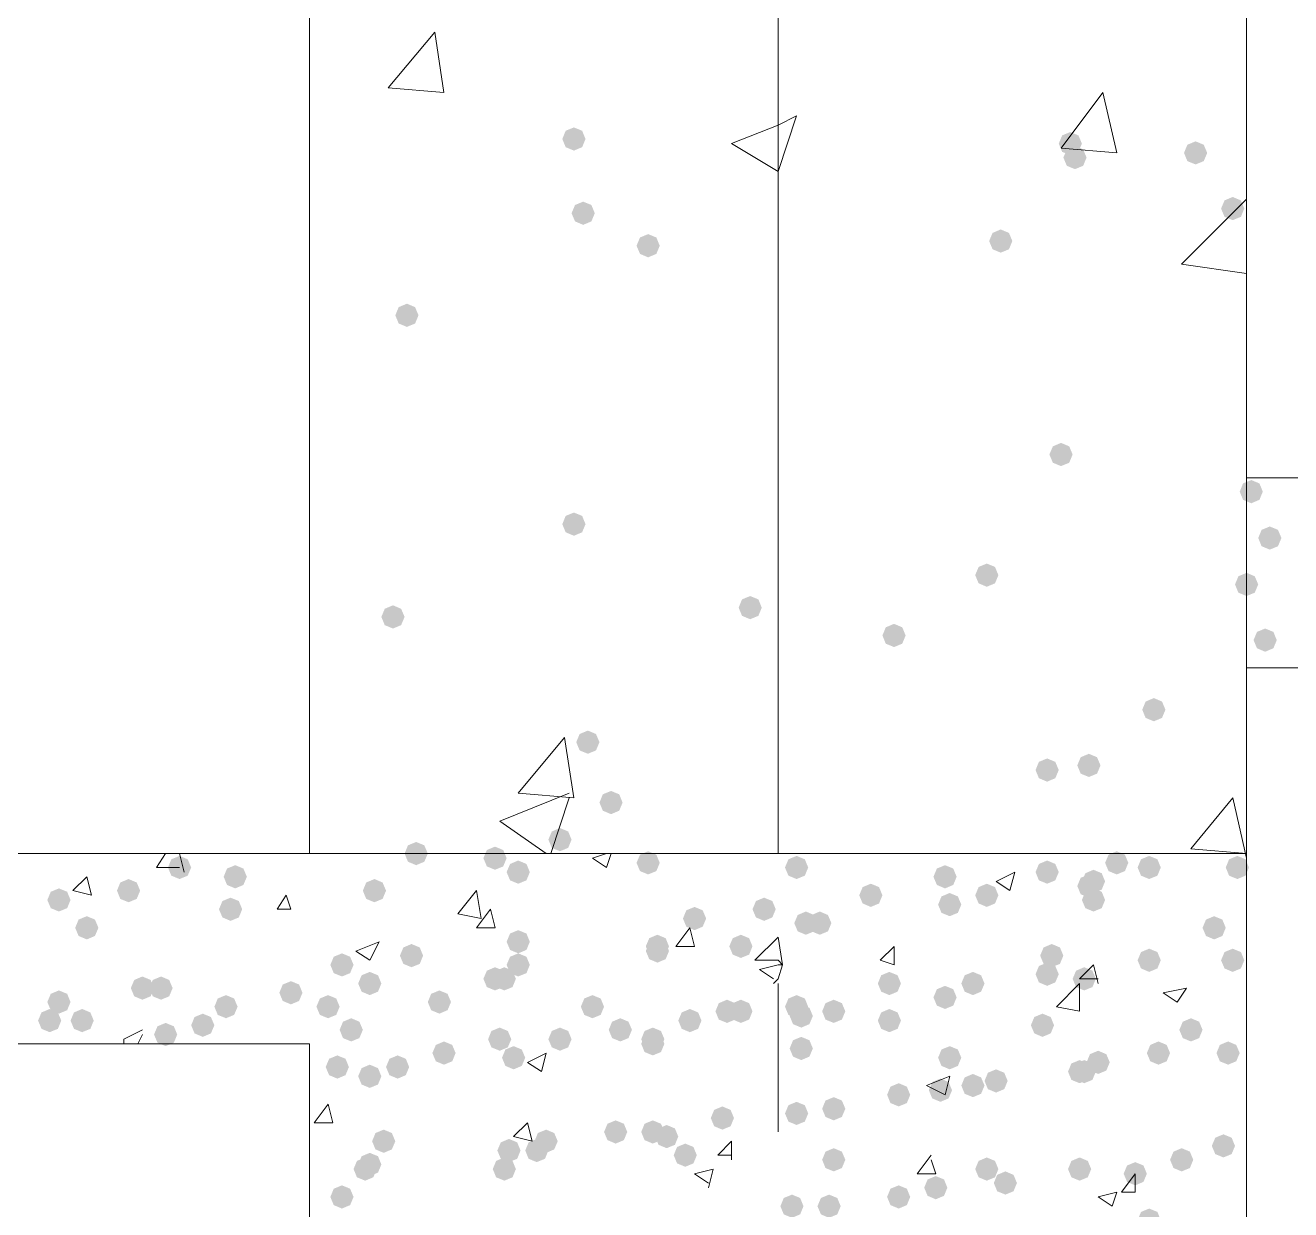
# Model space of a CAD drawing. Header units: millimetres. Extents: x 29 to 95071, y 20 to 67221.
# Drawn here: x 21604 to 22956, y 46726 to 47992 of the extents above; entities that cross this region are included whole.
import ezdxf

# ---------------------------------------------------------------- set-up
doc = ezdxf.new("R2010")
doc.units = ezdxf.units.MM

msp = doc.modelspace()

# ---------------------------------------------------------------- hatches: boundary and pattern name
h = msp.add_hatch(color=7)
h.dxf.hatch_style = 2
h.paths.add_polyline_path([(22189.8, 47857.8), (22181, 47861.5), (22177.4, 47870.2), (22181, 47879), (22189.8, 47882.6), (22198.6, 47879), (22202.2, 47870.2), (22198.6, 47861.5)])
h = msp.add_hatch(color=7)
h.dxf.hatch_style = 2
h.paths.add_polyline_path([(22720.1, 47852.9), (22711.4, 47856.5), (22707.8, 47865.3), (22711.4, 47874), (22720.1, 47877.7), (22728.9, 47874), (22732.5, 47865.3), (22728.9, 47856.5)])
h = msp.add_hatch(color=7)
h.dxf.hatch_style = 2
h.paths.add_polyline_path([(22725.1, 47838), (22716.4, 47841.6), (22712.7, 47850.4), (22716.4, 47859.1), (22725.1, 47862.8), (22733.9, 47859.1), (22737.5, 47850.4), (22733.9, 47841.6)])
h = msp.add_hatch(color=7)
h.dxf.hatch_style = 2
h.paths.add_polyline_path([(22854, 47843), (22845.2, 47846.6), (22841.6, 47855.3), (22845.2, 47864.1), (22854, 47867.7), (22862.7, 47864.1), (22866.4, 47855.3), (22862.7, 47846.6)])
h = msp.add_hatch(color=7)
h.dxf.hatch_style = 2
h.paths.add_polyline_path([(22199.7, 47778.5), (22191, 47782.2), (22187.3, 47790.9), (22191, 47799.7), (22199.7, 47803.3), (22208.5, 47799.7), (22212.1, 47790.9), (22208.5, 47782.2)])
h = msp.add_hatch(color=7)
h.dxf.hatch_style = 2
h.paths.add_polyline_path([(22893.6, 47783.5), (22884.9, 47787.1), (22881.2, 47795.9), (22884.9, 47804.6), (22893.6, 47808.3), (22902.4, 47804.6), (22906, 47795.9), (22902.4, 47787.1)])
h = msp.add_hatch(color=7)
h.dxf.hatch_style = 2
h.paths.add_polyline_path([(22269.1, 47743.8), (22260.4, 47747.5), (22256.7, 47756.2), (22260.4, 47765), (22269.1, 47768.6), (22277.9, 47765), (22281.5, 47756.2), (22277.9, 47747.5)])
h = msp.add_hatch(color=7)
h.dxf.hatch_style = 2
h.paths.add_polyline_path([(22645.8, 47748.8), (22637.1, 47752.4), (22633.4, 47761.2), (22637.1, 47769.9), (22645.8, 47773.6), (22654.6, 47769.9), (22658.2, 47761.2), (22654.6, 47752.4)])
h = msp.add_hatch(color=7)
h.dxf.hatch_style = 2
h.paths.add_polyline_path([(22011.4, 47669.5), (22002.6, 47673.1), (21999, 47681.9), (22002.6, 47690.6), (22011.4, 47694.3), (22020.1, 47690.6), (22023.8, 47681.9), (22020.1, 47673.1)])
h = msp.add_hatch(color=7)
h.dxf.hatch_style = 2
h.paths.add_polyline_path([(22710.2, 47520.8), (22701.5, 47524.4), (22697.8, 47533.2), (22701.5, 47541.9), (22710.2, 47545.6), (22719, 47541.9), (22722.6, 47533.2), (22719, 47524.4)])
h = msp.add_hatch(color=7)
h.dxf.hatch_style = 2
h.paths.add_polyline_path([(22913.5, 47481.1), (22904.7, 47484.8), (22901.1, 47493.5), (22904.7, 47502.3), (22913.5, 47505.9), (22922.2, 47502.3), (22925.8, 47493.5), (22922.2, 47484.8)])
h = msp.add_hatch(color=7)
h.dxf.hatch_style = 2
h.paths.add_polyline_path([(22189.8, 47446.4), (22181, 47450.1), (22177.4, 47458.8), (22181, 47467.6), (22189.8, 47471.2), (22198.6, 47467.6), (22202.2, 47458.8), (22198.6, 47450.1)])
h = msp.add_hatch(color=7)
h.dxf.hatch_style = 2
h.paths.add_polyline_path([(22933.3, 47431.6), (22924.5, 47435.2), (22920.9, 47444), (22924.5, 47452.7), (22933.3, 47456.3), (22942, 47452.7), (22945.7, 47444), (22942, 47435.2)])
h = msp.add_hatch(color=7)
h.dxf.hatch_style = 2
h.paths.add_polyline_path([(22630.9, 47391.9), (22622.2, 47395.6), (22618.5, 47404.3), (22622.2, 47413.1), (22630.9, 47416.7), (22639.7, 47413.1), (22643.3, 47404.3), (22639.7, 47395.6)])
h = msp.add_hatch(color=7)
h.dxf.hatch_style = 2
h.paths.add_polyline_path([(22908.5, 47382), (22899.7, 47385.6), (22896.1, 47394.4), (22899.7, 47403.1), (22908.5, 47406.8), (22917.2, 47403.1), (22920.9, 47394.4), (22917.2, 47385.6)])
h = msp.add_hatch(color=7)
h.dxf.hatch_style = 2
h.paths.add_polyline_path([(21996.5, 47347.3), (21987.7, 47350.9), (21984.1, 47359.7), (21987.7, 47368.4), (21996.5, 47372.1), (22005.2, 47368.4), (22008.9, 47359.7), (22005.2, 47350.9)])
h = msp.add_hatch(color=7)
h.dxf.hatch_style = 2
h.paths.add_polyline_path([(22378.1, 47357.2), (22369.4, 47360.9), (22365.8, 47369.6), (22369.4, 47378.4), (22378.1, 47382), (22386.9, 47378.4), (22390.5, 47369.6), (22386.9, 47360.9)])
h = msp.add_hatch(color=7)
h.dxf.hatch_style = 2
h.paths.add_polyline_path([(22531.8, 47327.5), (22523, 47331.1), (22519.4, 47339.9), (22523, 47348.6), (22531.8, 47352.3), (22540.6, 47348.6), (22544.2, 47339.9), (22540.6, 47331.1)])
h = msp.add_hatch(color=7)
h.dxf.hatch_style = 2
h.paths.add_polyline_path([(22928.3, 47322.5), (22919.6, 47326.2), (22915.9, 47334.9), (22919.6, 47343.7), (22928.3, 47347.3), (22937.1, 47343.7), (22940.7, 47334.9), (22937.1, 47326.2)])
h = msp.add_hatch(color=7)
h.dxf.hatch_style = 2
h.paths.add_polyline_path([(22809.4, 47248.2), (22800.6, 47251.8), (22797, 47260.6), (22800.6, 47269.3), (22809.4, 47273), (22818.1, 47269.3), (22821.8, 47260.6), (22818.1, 47251.8)])
h = msp.add_hatch(color=7)
h.dxf.hatch_style = 2
h.paths.add_polyline_path([(22204.7, 47213.5), (22195.9, 47217.1), (22192.3, 47225.9), (22195.9, 47234.6), (22204.7, 47238.3), (22213.4, 47234.6), (22217.1, 47225.9), (22213.4, 47217.1)])
h = msp.add_hatch(color=7)
h.dxf.hatch_style = 2
h.paths.add_polyline_path([(22695.4, 47183.7), (22686.6, 47187.4), (22683, 47196.1), (22686.6, 47204.9), (22695.4, 47208.5), (22704.1, 47204.9), (22707.8, 47196.1), (22704.1, 47187.4)])
h = msp.add_hatch(color=7)
h.dxf.hatch_style = 2
h.paths.add_polyline_path([(22740, 47188.7), (22731.2, 47192.3), (22727.6, 47201.1), (22731.2, 47209.8), (22740, 47213.5), (22748.7, 47209.8), (22752.4, 47201.1), (22748.7, 47192.3)])
h = msp.add_hatch(color=7)
h.dxf.hatch_style = 2
h.paths.add_polyline_path([(22229.5, 47149), (22220.7, 47152.7), (22217.1, 47161.4), (22220.7, 47170.2), (22229.5, 47173.8), (22238.2, 47170.2), (22241.8, 47161.4), (22238.2, 47152.7)])
h = msp.add_hatch(color=7)
h.dxf.hatch_style = 2
h.paths.add_polyline_path([(22174.9, 47109.4), (22166.2, 47113), (22162.5, 47121.8), (22166.2, 47130.5), (22174.9, 47134.2), (22183.7, 47130.5), (22187.3, 47121.8), (22183.7, 47113)])
h = msp.add_hatch(color=7)
h.dxf.hatch_style = 2
h.paths.add_polyline_path([(22021.3, 47094.5), (22012.5, 47098.2), (22008.9, 47106.9), (22012.5, 47115.7), (22021.3, 47119.3), (22030, 47115.7), (22033.7, 47106.9), (22030, 47098.2)])
h = msp.add_hatch(color=7)
h.dxf.hatch_style = 2
h.paths.add_polyline_path([(22105.5, 47089.6), (22096.8, 47093.2), (22093.1, 47102), (22096.8, 47110.7), (22105.5, 47114.3), (22114.3, 47110.7), (22117.9, 47102), (22114.3, 47093.2)])
h = msp.add_hatch(color=7)
h.dxf.hatch_style = 2
h.paths.add_polyline_path([(21768.5, 47079.7), (21759.7, 47083.3), (21756.1, 47092), (21759.7, 47100.8), (21768.5, 47104.4), (21777.2, 47100.8), (21780.9, 47092), (21777.2, 47083.3)])
h = msp.add_hatch(color=7)
h.dxf.hatch_style = 2
h.paths.add_polyline_path([(22269.1, 47084.6), (22260.4, 47088.2), (22256.7, 47097), (22260.4, 47105.7), (22269.1, 47109.4), (22277.9, 47105.7), (22281.5, 47097), (22277.9, 47088.2)])
h = msp.add_hatch(color=7)
h.dxf.hatch_style = 2
h.paths.add_polyline_path([(22427.7, 47079.7), (22419, 47083.3), (22415.3, 47092), (22419, 47100.8), (22427.7, 47104.4), (22436.5, 47100.8), (22440.1, 47092), (22436.5, 47083.3)])
h = msp.add_hatch(color=7)
h.dxf.hatch_style = 2
h.paths.add_polyline_path([(22769.7, 47084.6), (22761, 47088.2), (22757.3, 47097), (22761, 47105.7), (22769.7, 47109.4), (22778.5, 47105.7), (22782.1, 47097), (22778.5, 47088.2)])
h = msp.add_hatch(color=7)
h.dxf.hatch_style = 2
h.paths.add_polyline_path([(22804.4, 47079.7), (22795.7, 47083.3), (22792, 47092), (22795.7, 47100.8), (22804.4, 47104.4), (22813.2, 47100.8), (22816.8, 47092), (22813.2, 47083.3)])
h = msp.add_hatch(color=7)
h.dxf.hatch_style = 2
h.paths.add_polyline_path([(22898.6, 47079.7), (22889.8, 47083.3), (22886.2, 47092), (22889.8, 47100.8), (22898.6, 47104.4), (22907.3, 47100.8), (22911, 47092), (22907.3, 47083.3)])
h = msp.add_hatch(color=7)
h.dxf.hatch_style = 2
h.paths.add_polyline_path([(21828, 47069.7), (21819.2, 47073.4), (21815.6, 47082.1), (21819.2, 47090.9), (21828, 47094.5), (21836.7, 47090.9), (21840.4, 47082.1), (21836.7, 47073.4)])
h = msp.add_hatch(color=7)
h.dxf.hatch_style = 2
h.paths.add_polyline_path([(22130.3, 47074.7), (22121.6, 47078.3), (22117.9, 47087.1), (22121.6, 47095.8), (22130.3, 47099.5), (22139.1, 47095.8), (22142.7, 47087.1), (22139.1, 47078.3)])
h = msp.add_hatch(color=7)
h.dxf.hatch_style = 2
h.paths.add_polyline_path([(22586.3, 47069.7), (22577.6, 47073.4), (22573.9, 47082.1), (22577.6, 47090.9), (22586.3, 47094.5), (22595.1, 47090.9), (22598.7, 47082.1), (22595.1, 47073.4)])
h = msp.add_hatch(color=7)
h.dxf.hatch_style = 2
h.paths.add_polyline_path([(22695.4, 47074.7), (22686.6, 47078.3), (22683, 47087.1), (22686.6, 47095.8), (22695.4, 47099.5), (22704.1, 47095.8), (22707.8, 47087.1), (22704.1, 47078.3)])
h = msp.add_hatch(color=7)
h.dxf.hatch_style = 2
h.paths.add_polyline_path([(22744.9, 47064.8), (22736.2, 47068.4), (22732.5, 47077.2), (22736.2, 47085.9), (22744.9, 47089.6), (22753.7, 47085.9), (22757.3, 47077.2), (22753.7, 47068.4)])
h = msp.add_hatch(color=7)
h.dxf.hatch_style = 2
h.paths.add_polyline_path([(21714, 47054.9), (21705.2, 47058.5), (21701.6, 47067.3), (21705.2, 47076), (21714, 47079.7), (21722.7, 47076), (21726.4, 47067.3), (21722.7, 47058.5)])
h = msp.add_hatch(color=7)
h.dxf.hatch_style = 2
h.paths.add_polyline_path([(21976.7, 47054.9), (21967.9, 47058.5), (21964.3, 47067.3), (21967.9, 47076), (21976.7, 47079.7), (21985.4, 47076), (21989.1, 47067.3), (21985.4, 47058.5)])
h = msp.add_hatch(color=7)
h.dxf.hatch_style = 2
h.paths.add_polyline_path([(22507, 47049.9), (22498.3, 47053.6), (22494.6, 47062.3), (22498.3, 47071.1), (22507, 47074.7), (22515.8, 47071.1), (22519.4, 47062.3), (22515.8, 47053.6)])
h = msp.add_hatch(color=7)
h.dxf.hatch_style = 2
h.paths.add_polyline_path([(22630.9, 47049.9), (22622.2, 47053.6), (22618.5, 47062.3), (22622.2, 47071.1), (22630.9, 47074.7), (22639.7, 47071.1), (22643.3, 47062.3), (22639.7, 47053.6)])
h = msp.add_hatch(color=7)
h.dxf.hatch_style = 2
h.paths.add_polyline_path([(22740, 47059.8), (22731.2, 47063.5), (22727.6, 47072.2), (22731.2, 47081), (22740, 47084.6), (22748.7, 47081), (22752.4, 47072.2), (22748.7, 47063.5)])
h = msp.add_hatch(color=7)
h.dxf.hatch_style = 2
h.paths.add_polyline_path([(21639.6, 47045), (21630.9, 47048.6), (21627.2, 47057.3), (21630.9, 47066.1), (21639.6, 47069.7), (21648.4, 47066.1), (21652, 47057.3), (21648.4, 47048.6)])
h = msp.add_hatch(color=7)
h.dxf.hatch_style = 2
h.paths.add_polyline_path([(21823, 47035), (21814.3, 47038.7), (21810.6, 47047.4), (21814.3, 47056.2), (21823, 47059.8), (21831.8, 47056.2), (21835.4, 47047.4), (21831.8, 47038.7)])
h = msp.add_hatch(color=7)
h.dxf.hatch_style = 2
h.paths.add_polyline_path([(22393, 47035), (22384.3, 47038.7), (22380.6, 47047.4), (22384.3, 47056.2), (22393, 47059.8), (22401.8, 47056.2), (22405.4, 47047.4), (22401.8, 47038.7)])
h = msp.add_hatch(color=7)
h.dxf.hatch_style = 2
h.paths.add_polyline_path([(22591.3, 47040), (22582.5, 47043.6), (22578.9, 47052.4), (22582.5, 47061.1), (22591.3, 47064.8), (22600, 47061.1), (22603.7, 47052.4), (22600, 47043.6)])
h = msp.add_hatch(color=7)
h.dxf.hatch_style = 2
h.paths.add_polyline_path([(22744.9, 47045), (22736.2, 47048.6), (22732.5, 47057.3), (22736.2, 47066.1), (22744.9, 47069.7), (22753.7, 47066.1), (22757.3, 47057.3), (22753.7, 47048.6)])
h = msp.add_hatch(color=7)
h.dxf.hatch_style = 2
h.paths.add_polyline_path([(22318.7, 47025.1), (22309.9, 47028.8), (22306.3, 47037.5), (22309.9, 47046.3), (22318.7, 47049.9), (22327.4, 47046.3), (22331.1, 47037.5), (22327.4, 47028.8)])
h = msp.add_hatch(color=7)
h.dxf.hatch_style = 2
h.paths.add_polyline_path([(21669.4, 47015.2), (21660.6, 47018.9), (21657, 47027.6), (21660.6, 47036.4), (21669.4, 47040), (21678.1, 47036.4), (21681.8, 47027.6), (21678.1, 47018.9)])
h = msp.add_hatch(color=7)
h.dxf.hatch_style = 2
h.paths.add_polyline_path([(22437.6, 47020.2), (22428.9, 47023.8), (22425.2, 47032.6), (22428.9, 47041.3), (22437.6, 47045), (22446.4, 47041.3), (22450, 47032.6), (22446.4, 47023.8)])
h = msp.add_hatch(color=7)
h.dxf.hatch_style = 2
h.paths.add_polyline_path([(22452.5, 47020.2), (22443.7, 47023.8), (22440.1, 47032.6), (22443.7, 47041.3), (22452.5, 47045), (22461.2, 47041.3), (22464.9, 47032.6), (22461.2, 47023.8)])
h = msp.add_hatch(color=7)
h.dxf.hatch_style = 2
h.paths.add_polyline_path([(22873.8, 47015.2), (22865.1, 47018.9), (22861.4, 47027.6), (22865.1, 47036.4), (22873.8, 47040), (22882.6, 47036.4), (22886.2, 47027.6), (22882.6, 47018.9)])
h = msp.add_hatch(color=7)
h.dxf.hatch_style = 2
h.paths.add_polyline_path([(22130.3, 47000.3), (22121.6, 47004), (22117.9, 47012.7), (22121.6, 47021.5), (22130.3, 47025.1), (22139.1, 47021.5), (22142.7, 47012.7), (22139.1, 47004)])
h = msp.add_hatch(color=7)
h.dxf.hatch_style = 2
h.paths.add_polyline_path([(22279, 46995.4), (22270.3, 46999), (22266.6, 47007.8), (22270.3, 47016.5), (22279, 47020.2), (22287.8, 47016.5), (22291.4, 47007.8), (22287.8, 46999)])
h = msp.add_hatch(color=7)
h.dxf.hatch_style = 2
h.paths.add_polyline_path([(22368.2, 46995.4), (22359.5, 46999), (22355.8, 47007.8), (22359.5, 47016.5), (22368.2, 47020.2), (22377, 47016.5), (22380.6, 47007.8), (22377, 46999)])
h = msp.add_hatch(color=7)
h.dxf.hatch_style = 2
h.paths.add_polyline_path([(22016.3, 46985.5), (22007.6, 46989.1), (22003.9, 46997.9), (22007.6, 47006.6), (22016.3, 47010.3), (22025.1, 47006.6), (22028.7, 46997.9), (22025.1, 46989.1)])
h = msp.add_hatch(color=7)
h.dxf.hatch_style = 2
h.paths.add_polyline_path([(22279, 46990.4), (22270.3, 46994.1), (22266.6, 47002.8), (22270.3, 47011.6), (22279, 47015.2), (22287.8, 47011.6), (22291.4, 47002.8), (22287.8, 46994.1)])
h = msp.add_hatch(color=7)
h.dxf.hatch_style = 2
h.paths.add_polyline_path([(22700.3, 46985.5), (22691.6, 46989.1), (22687.9, 46997.9), (22691.6, 47006.6), (22700.3, 47010.3), (22709.1, 47006.6), (22712.7, 46997.9), (22709.1, 46989.1)])
h = msp.add_hatch(color=7)
h.dxf.hatch_style = 2
h.paths.add_polyline_path([(21942, 46975.6), (21933.2, 46979.2), (21929.6, 46988), (21933.2, 46996.7), (21942, 47000.3), (21950.7, 46996.7), (21954.4, 46988), (21950.7, 46979.2)])
h = msp.add_hatch(color=7)
h.dxf.hatch_style = 2
h.paths.add_polyline_path([(22130.3, 46975.6), (22121.6, 46979.2), (22117.9, 46988), (22121.6, 46996.7), (22130.3, 47000.3), (22139.1, 46996.7), (22142.7, 46988), (22139.1, 46979.2)])
h = msp.add_hatch(color=7)
h.dxf.hatch_style = 2
h.paths.add_polyline_path([(22804.4, 46980.5), (22795.7, 46984.2), (22792, 46992.9), (22795.7, 47001.7), (22804.4, 47005.3), (22813.2, 47001.7), (22816.8, 46992.9), (22813.2, 46984.2)])
h = msp.add_hatch(color=7)
h.dxf.hatch_style = 2
h.paths.add_polyline_path([(22893.6, 46980.5), (22884.9, 46984.2), (22881.2, 46992.9), (22884.9, 47001.7), (22893.6, 47005.3), (22902.4, 47001.7), (22906, 46992.9), (22902.4, 46984.2)])
h = msp.add_hatch(color=7)
h.dxf.hatch_style = 2
h.paths.add_polyline_path([(21971.7, 46955.7), (21963, 46959.4), (21959.3, 46968.1), (21963, 46976.9), (21971.7, 46980.5), (21980.5, 46976.9), (21984.1, 46968.1), (21980.5, 46959.4)])
h = msp.add_hatch(color=7)
h.dxf.hatch_style = 2
h.paths.add_polyline_path([(22105.5, 46960.7), (22096.8, 46964.3), (22093.1, 46973.1), (22096.8, 46981.8), (22105.5, 46985.5), (22114.3, 46981.8), (22117.9, 46973.1), (22114.3, 46964.3)])
h = msp.add_hatch(color=7)
h.dxf.hatch_style = 2
h.paths.add_polyline_path([(22115.5, 46960.7), (22106.7, 46964.3), (22103.1, 46973.1), (22106.7, 46981.8), (22115.5, 46985.5), (22124.2, 46981.8), (22127.8, 46973.1), (22124.2, 46964.3)])
h = msp.add_hatch(color=7)
h.dxf.hatch_style = 2
h.paths.add_polyline_path([(22526.8, 46955.7), (22518.1, 46959.4), (22514.5, 46968.1), (22518.1, 46976.9), (22526.8, 46980.5), (22535.6, 46976.9), (22539.2, 46968.1), (22535.6, 46959.4)])
h = msp.add_hatch(color=7)
h.dxf.hatch_style = 2
h.paths.add_polyline_path([(22616.1, 46955.7), (22607.3, 46959.4), (22603.7, 46968.1), (22607.3, 46976.9), (22616.1, 46980.5), (22624.8, 46976.9), (22628.5, 46968.1), (22624.8, 46959.4)])
h = msp.add_hatch(color=7)
h.dxf.hatch_style = 2
h.paths.add_polyline_path([(22695.4, 46965.6), (22686.6, 46969.3), (22683, 46978), (22686.6, 46986.8), (22695.4, 46990.4), (22704.1, 46986.8), (22707.8, 46978), (22704.1, 46969.3)])
h = msp.add_hatch(color=7)
h.dxf.hatch_style = 2
h.paths.add_polyline_path([(22735, 46960.7), (22726.3, 46964.3), (22722.6, 46973.1), (22726.3, 46981.8), (22735, 46985.5), (22743.8, 46981.8), (22747.4, 46973.1), (22743.8, 46964.3)])
h = msp.add_hatch(color=7)
h.dxf.hatch_style = 2
h.paths.add_polyline_path([(21728.8, 46950.8), (21720.1, 46954.4), (21716.4, 46963.2), (21720.1, 46971.9), (21728.8, 46975.6), (21737.6, 46971.9), (21741.2, 46963.2), (21737.6, 46954.4)])
h = msp.add_hatch(color=7)
h.dxf.hatch_style = 2
h.paths.add_polyline_path([(21748.7, 46950.8), (21739.9, 46954.4), (21736.3, 46963.2), (21739.9, 46971.9), (21748.7, 46975.6), (21757.4, 46971.9), (21761.1, 46963.2), (21757.4, 46954.4)])
h = msp.add_hatch(color=7)
h.dxf.hatch_style = 2
h.paths.add_polyline_path([(21887.5, 46945.8), (21878.7, 46949.5), (21875.1, 46958.2), (21878.7, 46967), (21887.5, 46970.6), (21896.2, 46967), (21899.8, 46958.2), (21896.2, 46949.5)])
h = msp.add_hatch(color=7)
h.dxf.hatch_style = 2
h.paths.add_polyline_path([(22586.3, 46940.9), (22577.6, 46944.5), (22573.9, 46953.3), (22577.6, 46962), (22586.3, 46965.6), (22595.1, 46962), (22598.7, 46953.3), (22595.1, 46944.5)])
h = msp.add_hatch(color=7)
h.dxf.hatch_style = 2
h.paths.add_polyline_path([(21639.6, 46935.9), (21630.9, 46939.6), (21627.2, 46948.3), (21630.9, 46957.1), (21639.6, 46960.7), (21648.4, 46957.1), (21652, 46948.3), (21648.4, 46939.6)])
h = msp.add_hatch(color=7)
h.dxf.hatch_style = 2
h.paths.add_polyline_path([(21818.1, 46931), (21809.3, 46934.6), (21805.7, 46943.3), (21809.3, 46952.1), (21818.1, 46955.7), (21826.8, 46952.1), (21830.5, 46943.3), (21826.8, 46934.6)])
h = msp.add_hatch(color=7)
h.dxf.hatch_style = 2
h.paths.add_polyline_path([(21927.1, 46931), (21918.4, 46934.6), (21914.7, 46943.3), (21918.4, 46952.1), (21927.1, 46955.7), (21935.9, 46952.1), (21939.5, 46943.3), (21935.9, 46934.6)])
h = msp.add_hatch(color=7)
h.dxf.hatch_style = 2
h.paths.add_polyline_path([(22046.1, 46935.9), (22037.3, 46939.6), (22033.7, 46948.3), (22037.3, 46957.1), (22046.1, 46960.7), (22054.8, 46957.1), (22058.5, 46948.3), (22054.8, 46939.6)])
h = msp.add_hatch(color=7)
h.dxf.hatch_style = 2
h.paths.add_polyline_path([(22209.6, 46931), (22200.9, 46934.6), (22197.2, 46943.3), (22200.9, 46952.1), (22209.6, 46955.7), (22218.4, 46952.1), (22222, 46943.3), (22218.4, 46934.6)])
h = msp.add_hatch(color=7)
h.dxf.hatch_style = 2
h.paths.add_polyline_path([(22427.7, 46931), (22419, 46934.6), (22415.3, 46943.3), (22419, 46952.1), (22427.7, 46955.7), (22436.5, 46952.1), (22440.1, 46943.3), (22436.5, 46934.6)])
h = msp.add_hatch(color=7)
h.dxf.hatch_style = 2
h.paths.add_polyline_path([(21629.7, 46916.1), (21621, 46919.7), (21617.3, 46928.5), (21621, 46937.2), (21629.7, 46940.9), (21638.5, 46937.2), (21642.1, 46928.5), (21638.5, 46919.7)])
h = msp.add_hatch(color=7)
h.dxf.hatch_style = 2
h.paths.add_polyline_path([(21664.4, 46916.1), (21655.7, 46919.7), (21652, 46928.5), (21655.7, 46937.2), (21664.4, 46940.9), (21673.2, 46937.2), (21676.8, 46928.5), (21673.2, 46919.7)])
h = msp.add_hatch(color=7)
h.dxf.hatch_style = 2
h.paths.add_polyline_path([(22313.7, 46916.1), (22305, 46919.7), (22301.3, 46928.5), (22305, 46937.2), (22313.7, 46940.9), (22322.5, 46937.2), (22326.1, 46928.5), (22322.5, 46919.7)])
h = msp.add_hatch(color=7)
h.dxf.hatch_style = 2
h.paths.add_polyline_path([(22353.4, 46926), (22344.6, 46929.6), (22341, 46938.4), (22344.6, 46947.1), (22353.4, 46950.8), (22362.1, 46947.1), (22365.8, 46938.4), (22362.1, 46929.6)])
h = msp.add_hatch(color=7)
h.dxf.hatch_style = 2
h.paths.add_polyline_path([(22368.2, 46926), (22359.5, 46929.6), (22355.8, 46938.4), (22359.5, 46947.1), (22368.2, 46950.8), (22377, 46947.1), (22380.6, 46938.4), (22377, 46929.6)])
h = msp.add_hatch(color=7)
h.dxf.hatch_style = 2
h.paths.add_polyline_path([(22432.7, 46921), (22423.9, 46924.7), (22420.3, 46933.4), (22423.9, 46942.2), (22432.7, 46945.8), (22441.4, 46942.2), (22445.1, 46933.4), (22441.4, 46924.7)])
h = msp.add_hatch(color=7)
h.dxf.hatch_style = 2
h.paths.add_polyline_path([(22467.4, 46926), (22458.6, 46929.6), (22455, 46938.4), (22458.6, 46947.1), (22467.4, 46950.8), (22476.1, 46947.1), (22479.8, 46938.4), (22476.1, 46929.6)])
h = msp.add_hatch(color=7)
h.dxf.hatch_style = 2
h.paths.add_polyline_path([(22526.8, 46916.1), (22518.1, 46919.7), (22514.5, 46928.5), (22518.1, 46937.2), (22526.8, 46940.9), (22535.6, 46937.2), (22539.2, 46928.5), (22535.6, 46919.7)])
h = msp.add_hatch(color=7)
h.dxf.hatch_style = 2
h.paths.add_polyline_path([(21753.6, 46901.2), (21744.9, 46904.9), (21741.2, 46913.6), (21744.9, 46922.4), (21753.6, 46926), (21762.4, 46922.4), (21766, 46913.6), (21762.4, 46904.9)])
h = msp.add_hatch(color=7)
h.dxf.hatch_style = 2
h.paths.add_polyline_path([(21793.3, 46911.1), (21784.5, 46914.8), (21780.9, 46923.5), (21784.5, 46932.3), (21793.3, 46935.9), (21802, 46932.3), (21805.7, 46923.5), (21802, 46914.8)])
h = msp.add_hatch(color=7)
h.dxf.hatch_style = 2
h.paths.add_polyline_path([(21951.9, 46906.2), (21943.1, 46909.8), (21939.5, 46918.6), (21943.1, 46927.3), (21951.9, 46931), (21960.6, 46927.3), (21964.3, 46918.6), (21960.6, 46909.8)])
h = msp.add_hatch(color=7)
h.dxf.hatch_style = 2
h.paths.add_polyline_path([(22239.4, 46906.2), (22230.6, 46909.8), (22227, 46918.6), (22230.6, 46927.3), (22239.4, 46931), (22248.1, 46927.3), (22251.8, 46918.6), (22248.1, 46909.8)])
h = msp.add_hatch(color=7)
h.dxf.hatch_style = 2
h.paths.add_polyline_path([(22690.4, 46911.1), (22681.7, 46914.8), (22678, 46923.5), (22681.7, 46932.3), (22690.4, 46935.9), (22699.2, 46932.3), (22702.8, 46923.5), (22699.2, 46914.8)])
h = msp.add_hatch(color=7)
h.dxf.hatch_style = 2
h.paths.add_polyline_path([(22849, 46906.2), (22840.3, 46909.8), (22836.6, 46918.6), (22840.3, 46927.3), (22849, 46931), (22857.8, 46927.3), (22861.4, 46918.6), (22857.8, 46909.8)])
h = msp.add_hatch(color=7)
h.dxf.hatch_style = 2
h.paths.add_polyline_path([(22110.5, 46896.3), (22101.7, 46899.9), (22098.1, 46908.6), (22101.7, 46917.4), (22110.5, 46921), (22119.2, 46917.4), (22122.9, 46908.6), (22119.2, 46899.9)])
h = msp.add_hatch(color=7)
h.dxf.hatch_style = 2
h.paths.add_polyline_path([(22174.9, 46896.3), (22166.2, 46899.9), (22162.5, 46908.6), (22166.2, 46917.4), (22174.9, 46921), (22183.7, 46917.4), (22187.3, 46908.6), (22183.7, 46899.9)])
h = msp.add_hatch(color=7)
h.dxf.hatch_style = 2
h.paths.add_polyline_path([(22274.1, 46896.3), (22265.3, 46899.9), (22261.7, 46908.6), (22265.3, 46917.4), (22274.1, 46921), (22282.8, 46917.4), (22286.5, 46908.6), (22282.8, 46899.9)])
h = msp.add_hatch(color=7)
h.dxf.hatch_style = 2
h.paths.add_polyline_path([(22274.1, 46891.3), (22265.3, 46894.9), (22261.7, 46903.7), (22265.3, 46912.4), (22274.1, 46916.1), (22282.8, 46912.4), (22286.5, 46903.7), (22282.8, 46894.9)])
h = msp.add_hatch(color=7)
h.dxf.hatch_style = 2
h.paths.add_polyline_path([(22432.7, 46886.3), (22423.9, 46890), (22420.3, 46898.7), (22423.9, 46907.5), (22432.7, 46911.1), (22441.4, 46907.5), (22445.1, 46898.7), (22441.4, 46890)])
h = msp.add_hatch(color=7)
h.dxf.hatch_style = 2
h.paths.add_polyline_path([(22051, 46881.4), (22042.3, 46885), (22038.6, 46893.8), (22042.3, 46902.5), (22051, 46906.2), (22059.8, 46902.5), (22063.4, 46893.8), (22059.8, 46885)])
h = msp.add_hatch(color=7)
h.dxf.hatch_style = 2
h.paths.add_polyline_path([(22125.4, 46876.4), (22116.6, 46880.1), (22113, 46888.8), (22116.6, 46897.6), (22125.4, 46901.2), (22134.1, 46897.6), (22137.8, 46888.8), (22134.1, 46880.1)])
h = msp.add_hatch(color=7)
h.dxf.hatch_style = 2
h.paths.add_polyline_path([(22591.3, 46876.4), (22582.5, 46880.1), (22578.9, 46888.8), (22582.5, 46897.6), (22591.3, 46901.2), (22600, 46897.6), (22603.7, 46888.8), (22600, 46880.1)])
h = msp.add_hatch(color=7)
h.dxf.hatch_style = 2
h.paths.add_polyline_path([(22814.3, 46881.4), (22805.6, 46885), (22801.9, 46893.8), (22805.6, 46902.5), (22814.3, 46906.2), (22823.1, 46902.5), (22826.7, 46893.8), (22823.1, 46885)])
h = msp.add_hatch(color=7)
h.dxf.hatch_style = 2
h.paths.add_polyline_path([(22888.7, 46881.4), (22879.9, 46885), (22876.3, 46893.8), (22879.9, 46902.5), (22888.7, 46906.2), (22897.4, 46902.5), (22901.1, 46893.8), (22897.4, 46885)])
h = msp.add_hatch(color=7)
h.dxf.hatch_style = 2
h.paths.add_polyline_path([(21937, 46866.5), (21928.3, 46870.2), (21924.6, 46878.9), (21928.3, 46887.7), (21937, 46891.3), (21945.8, 46887.7), (21949.4, 46878.9), (21945.8, 46870.2)])
h = msp.add_hatch(color=7)
h.dxf.hatch_style = 2
h.paths.add_polyline_path([(22001.5, 46866.5), (21992.7, 46870.2), (21989.1, 46878.9), (21992.7, 46887.7), (22001.5, 46891.3), (22010.2, 46887.7), (22013.8, 46878.9), (22010.2, 46870.2)])
h = msp.add_hatch(color=7)
h.dxf.hatch_style = 2
h.paths.add_polyline_path([(22730.1, 46861.6), (22721.3, 46865.2), (22717.7, 46874), (22721.3, 46882.7), (22730.1, 46886.3), (22738.8, 46882.7), (22742.5, 46874), (22738.8, 46865.2)])
h = msp.add_hatch(color=7)
h.dxf.hatch_style = 2
h.paths.add_polyline_path([(22735, 46861.6), (22726.3, 46865.2), (22722.6, 46874), (22726.3, 46882.7), (22735, 46886.3), (22743.8, 46882.7), (22747.4, 46874), (22743.8, 46865.2)])
h = msp.add_hatch(color=7)
h.dxf.hatch_style = 2
h.paths.add_polyline_path([(22749.9, 46871.5), (22741.1, 46875.1), (22737.5, 46883.9), (22741.1, 46892.6), (22749.9, 46896.3), (22758.6, 46892.6), (22762.3, 46883.9), (22758.6, 46875.1)])
h = msp.add_hatch(color=7)
h.dxf.hatch_style = 2
h.paths.add_polyline_path([(21971.7, 46856.6), (21963, 46860.2), (21959.3, 46869), (21963, 46877.7), (21971.7, 46881.4), (21980.5, 46877.7), (21984.1, 46869), (21980.5, 46860.2)])
h = msp.add_hatch(color=7)
h.dxf.hatch_style = 2
h.paths.add_polyline_path([(22616.1, 46846.7), (22607.3, 46850.3), (22603.7, 46859.1), (22607.3, 46867.8), (22616.1, 46871.5), (22624.8, 46867.8), (22628.5, 46859.1), (22624.8, 46850.3)])
h = msp.add_hatch(color=7)
h.dxf.hatch_style = 2
h.paths.add_polyline_path([(22640.8, 46851.6), (22632.1, 46855.3), (22628.5, 46864), (22632.1, 46872.8), (22640.8, 46876.4), (22649.6, 46872.8), (22653.2, 46864), (22649.6, 46855.3)])
h = msp.add_hatch(color=7)
h.dxf.hatch_style = 2
h.paths.add_polyline_path([(22536.8, 46836.8), (22528, 46840.4), (22524.4, 46849.2), (22528, 46857.9), (22536.8, 46861.6), (22545.5, 46857.9), (22549.1, 46849.2), (22545.5, 46840.4)])
h = msp.add_hatch(color=7)
h.dxf.hatch_style = 2
h.paths.add_polyline_path([(22581.4, 46841.7), (22572.6, 46845.4), (22569, 46854.1), (22572.6, 46862.9), (22581.4, 46866.5), (22590.1, 46862.9), (22593.8, 46854.1), (22590.1, 46845.4)])
h = msp.add_hatch(color=7)
h.dxf.hatch_style = 2
h.paths.add_polyline_path([(22467.4, 46821.9), (22458.6, 46825.6), (22455, 46834.3), (22458.6, 46843.1), (22467.4, 46846.7), (22476.1, 46843.1), (22479.8, 46834.3), (22476.1, 46825.6)])
h = msp.add_hatch(color=7)
h.dxf.hatch_style = 2
h.paths.add_polyline_path([(22348.4, 46812), (22339.7, 46815.6), (22336, 46824.4), (22339.7, 46833.1), (22348.4, 46836.8), (22357.2, 46833.1), (22360.8, 46824.4), (22357.2, 46815.6)])
h = msp.add_hatch(color=7)
h.dxf.hatch_style = 2
h.paths.add_polyline_path([(22427.7, 46817), (22419, 46820.6), (22415.3, 46829.3), (22419, 46838.1), (22427.7, 46841.7), (22436.5, 46838.1), (22440.1, 46829.3), (22436.5, 46820.6)])
h = msp.add_hatch(color=7)
h.dxf.hatch_style = 2
h.paths.add_polyline_path([(22234.4, 46797.1), (22225.7, 46800.8), (22222, 46809.5), (22225.7, 46818.3), (22234.4, 46821.9), (22243.2, 46818.3), (22246.8, 46809.5), (22243.2, 46800.8)])
h = msp.add_hatch(color=7)
h.dxf.hatch_style = 2
h.paths.add_polyline_path([(22274.1, 46797.1), (22265.3, 46800.8), (22261.7, 46809.5), (22265.3, 46818.3), (22274.1, 46821.9), (22282.8, 46818.3), (22286.5, 46809.5), (22282.8, 46800.8)])
h = msp.add_hatch(color=7)
h.dxf.hatch_style = 2
h.paths.add_polyline_path([(22288.9, 46792.2), (22280.2, 46795.8), (22276.5, 46804.6), (22280.2, 46813.3), (22288.9, 46817), (22297.7, 46813.3), (22301.3, 46804.6), (22297.7, 46795.8)])
h = msp.add_hatch(color=7)
h.dxf.hatch_style = 2
h.paths.add_polyline_path([(21986.6, 46787.2), (21977.8, 46790.9), (21974.2, 46799.6), (21977.8, 46808.4), (21986.6, 46812), (21995.3, 46808.4), (21999, 46799.6), (21995.3, 46790.9)])
h = msp.add_hatch(color=7)
h.dxf.hatch_style = 2
h.paths.add_polyline_path([(22160.1, 46787.2), (22151.3, 46790.9), (22147.7, 46799.6), (22151.3, 46808.4), (22160.1, 46812), (22168.8, 46808.4), (22172.5, 46799.6), (22168.8, 46790.9)])
h = msp.add_hatch(color=7)
h.dxf.hatch_style = 2
h.paths.add_polyline_path([(22883.7, 46782.3), (22875, 46785.9), (22871.3, 46794.6), (22875, 46803.4), (22883.7, 46807), (22892.5, 46803.4), (22896.1, 46794.6), (22892.5, 46785.9)])
h = msp.add_hatch(color=7)
h.dxf.hatch_style = 2
h.paths.add_polyline_path([(22120.4, 46777.3), (22111.7, 46780.9), (22108, 46789.7), (22111.7, 46798.4), (22120.4, 46802.1), (22129.2, 46798.4), (22132.8, 46789.7), (22129.2, 46780.9)])
h = msp.add_hatch(color=7)
h.dxf.hatch_style = 2
h.paths.add_polyline_path([(22150.1, 46777.3), (22141.4, 46780.9), (22137.8, 46789.7), (22141.4, 46798.4), (22150.1, 46802.1), (22158.9, 46798.4), (22162.5, 46789.7), (22158.9, 46780.9)])
h = msp.add_hatch(color=7)
h.dxf.hatch_style = 2
h.paths.add_polyline_path([(22308.8, 46772.3), (22300, 46776), (22296.4, 46784.7), (22300, 46793.5), (22308.8, 46797.1), (22317.5, 46793.5), (22321.1, 46784.7), (22317.5, 46776)])
h = msp.add_hatch(color=7)
h.dxf.hatch_style = 2
h.paths.add_polyline_path([(22467.4, 46767.4), (22458.6, 46771), (22455, 46779.8), (22458.6, 46788.5), (22467.4, 46792.2), (22476.1, 46788.5), (22479.8, 46779.8), (22476.1, 46771)])
h = msp.add_hatch(color=7)
h.dxf.hatch_style = 2
h.paths.add_polyline_path([(22839.1, 46767.4), (22830.4, 46771), (22826.7, 46779.8), (22830.4, 46788.5), (22839.1, 46792.2), (22847.9, 46788.5), (22851.5, 46779.8), (22847.9, 46771)])
h = msp.add_hatch(color=7)
h.dxf.hatch_style = 2
h.paths.add_polyline_path([(21966.8, 46757.5), (21958, 46761.1), (21954.4, 46769.9), (21958, 46778.6), (21966.8, 46782.3), (21975.5, 46778.6), (21979.1, 46769.9), (21975.5, 46761.1)])
h = msp.add_hatch(color=7)
h.dxf.hatch_style = 2
h.paths.add_polyline_path([(21971.7, 46762.4), (21963, 46766.1), (21959.3, 46774.8), (21963, 46783.6), (21971.7, 46787.2), (21980.5, 46783.6), (21984.1, 46774.8), (21980.5, 46766.1)])
h = msp.add_hatch(color=7)
h.dxf.hatch_style = 2
h.paths.add_polyline_path([(22115.5, 46757.5), (22106.7, 46761.1), (22103.1, 46769.9), (22106.7, 46778.6), (22115.5, 46782.3), (22124.2, 46778.6), (22127.8, 46769.9), (22124.2, 46761.1)])
h = msp.add_hatch(color=7)
h.dxf.hatch_style = 2
h.paths.add_polyline_path([(22630.9, 46757.5), (22622.2, 46761.1), (22618.5, 46769.9), (22622.2, 46778.6), (22630.9, 46782.3), (22639.7, 46778.6), (22643.3, 46769.9), (22639.7, 46761.1)])
h = msp.add_hatch(color=7)
h.dxf.hatch_style = 2
h.paths.add_polyline_path([(22730.1, 46757.5), (22721.3, 46761.1), (22717.7, 46769.9), (22721.3, 46778.6), (22730.1, 46782.3), (22738.8, 46778.6), (22742.5, 46769.9), (22738.8, 46761.1)])
h = msp.add_hatch(color=7)
h.dxf.hatch_style = 2
h.paths.add_polyline_path([(22789.5, 46752.5), (22780.8, 46756.2), (22777.1, 46764.9), (22780.8, 46773.7), (22789.5, 46777.3), (22798.3, 46773.7), (22801.9, 46764.9), (22798.3, 46756.2)])
h = msp.add_hatch(color=7)
h.dxf.hatch_style = 2
h.paths.add_polyline_path([(22576.4, 46737.6), (22567.7, 46741.3), (22564, 46750), (22567.7, 46758.8), (22576.4, 46762.4), (22585.2, 46758.8), (22588.8, 46750), (22585.2, 46741.3)])
h = msp.add_hatch(color=7)
h.dxf.hatch_style = 2
h.paths.add_polyline_path([(22650.8, 46742.6), (22642, 46746.2), (22638.4, 46755), (22642, 46763.7), (22650.8, 46767.4), (22659.5, 46763.7), (22663.1, 46755), (22659.5, 46746.2)])
h = msp.add_hatch(color=7)
h.dxf.hatch_style = 2
h.paths.add_polyline_path([(21942, 46727.7), (21933.2, 46731.4), (21929.6, 46740.1), (21933.2, 46748.9), (21942, 46752.5), (21950.7, 46748.9), (21954.4, 46740.1), (21950.7, 46731.4)])
h = msp.add_hatch(color=7)
h.dxf.hatch_style = 2
h.paths.add_polyline_path([(22536.8, 46727.7), (22528, 46731.4), (22524.4, 46740.1), (22528, 46748.9), (22536.8, 46752.5), (22545.5, 46748.9), (22549.1, 46740.1), (22545.5, 46731.4)])
h = msp.add_hatch(color=7)
h.dxf.hatch_style = 2
h.paths.add_polyline_path([(22422.8, 46717.8), (22414, 46721.5), (22410.4, 46730.2), (22414, 46739), (22422.8, 46742.6), (22431.5, 46739), (22435.1, 46730.2), (22431.5, 46721.5)])
h = msp.add_hatch(color=7)
h.dxf.hatch_style = 2
h.paths.add_polyline_path([(22462.4, 46717.8), (22453.7, 46721.5), (22450, 46730.2), (22453.7, 46739), (22462.4, 46742.6), (22471.2, 46739), (22474.8, 46730.2), (22471.2, 46721.5)])
h = msp.add_hatch(color=7)
h.dxf.hatch_style = 2
h.paths.add_polyline_path([(22804.4, 46703), (22795.7, 46706.6), (22792, 46715.3), (22795.7, 46724.1), (22804.4, 46727.7), (22813.2, 46724.1), (22816.8, 46715.3), (22813.2, 46706.6)])

# ---------------------------------------------------------------- linework, layer by layer
at = {"color": 7, "lineweight": 0}
for points in [[(21907.3, 52658.2), (21907.3, 47106.9), (22407.9, 47106.9), (22407.9, 52355.9)], [(21907.3, 47106.9), (21907.3, 52658.2)], [(22908.5, 46903.7), (22908.5, 52658.2)], [(21991.5, 47924.7), (22041.1, 47984.2)], [(22051, 47919.8), (22041.1, 47984.2)], [(21991.5, 47924.7), (22051, 47919.8)], [(22407.9, 47126.7), (22407.9, 47919.8)], [(22710.2, 47860.3), (22754.8, 47919.8)], [(22769.7, 47855.3), (22754.8, 47919.8)], [(22358.3, 47865.3), (22407.9, 47885.1), (22427.7, 47895)], [(22407.9, 47835.5), (22427.7, 47895)], [(22358.3, 47865.3), (22407.9, 47835.5)], [(22710.2, 47860.3), (22769.7, 47855.3)], [(22839.1, 47736.4), (22908.5, 47805.8)], [(22839.1, 47736.4), (22908.5, 47726.5)], [(27428.9, 47508.4), (22908.5, 47508.4)], [(26105.5, 47305.2), (22908.5, 47305.2)], [(22130.3, 47171.3), (22179.9, 47230.8)], [(22189.8, 47166.4), (22179.9, 47230.8)], [(22110.5, 47141.6), (22184.8, 47171.3)], [(22130.3, 47171.3), (22189.8, 47166.4)], [(22165, 47106.9), (22184.8, 47166.4)], [(22849, 47111.9), (22893.6, 47166.4)], [(22908.5, 47102), (22893.6, 47166.4)], [(22110.5, 47141.6), (22160.1, 47106.9)], [(19954.4, 47106.9), (22908.5, 47106.9)], [(21743.7, 47092), (21753.6, 47106.9)], [(21773.5, 47087.1), (21768.5, 47106.9)], [(22209.6, 47102), (22224.5, 47106.9)], [(22209.6, 47102), (22224.5, 47092)], [(22224.5, 47092), (22229.5, 47106.9)], [(22849, 47111.9), (22908.5, 47106.9)], [(21743.7, 47092), (21768.5, 47092)], [(22640.8, 47077.2), (22660.7, 47087.1)], [(22655.7, 47067.3), (22660.7, 47087.1)], [(21654.5, 47067.3), (21669.4, 47082.1)], [(21674.3, 47062.3), (21669.4, 47082.1)], [(22640.8, 47077.2), (22655.7, 47067.3)], [(21654.5, 47067.3), (21674.3, 47062.3)], [(21872.6, 47047.4), (21882.5, 47062.3)], [(21887.5, 47047.4), (21882.5, 47062.3)], [(22065.9, 47042.5), (22085.7, 47067.3)], [(22090.7, 47037.5), (22085.7, 47067.3)], [(21872.6, 47047.4), (21887.5, 47047.4)], [(22085.7, 47027.6), (22100.6, 47047.4)], [(22105.5, 47027.6), (22100.6, 47047.4)], [(22065.9, 47042.5), (22090.7, 47037.5)], [(22085.7, 47027.6), (22105.5, 47027.6)], [(22298.8, 47007.8), (22313.7, 47027.6)], [(22318.7, 47007.8), (22313.7, 47027.6)], [(21956.8, 47002.8), (21981.6, 47012.7)], [(21971.7, 46992.9), (21981.6, 47012.7)], [(22298.8, 47007.8), (22318.7, 47007.8)], [(22383.1, 46992.9), (22407.9, 47017.7)], [(22412.8, 46988), (22407.9, 47017.7)], [(22516.9, 46992.9), (22531.8, 47007.8)], [(22531.8, 46988), (22531.8, 47007.8)], [(21956.8, 47002.8), (21971.7, 46992.9)], [(22383.1, 46992.9), (22407.9, 46992.9), (22412.8, 46988)], [(22516.9, 46992.9), (22531.8, 46988)], [(22388.1, 46983), (22407.9, 46988), (22412.8, 46988)], [(22388.1, 46983), (22402.9, 46973.1)], [(22402.9, 46968.1), (22407.9, 46973.1), (22412.8, 46988)], [(22730.1, 46973.1), (22744.9, 46988)], [(22749.9, 46968.1), (22744.9, 46988)], [(22407.9, 46809.5), (22407.9, 46968.1)], [(22705.3, 46943.3), (22730.1, 46968.1)], [(22730.1, 46973.1), (22749.9, 46973.1)], [(22730.1, 46938.4), (22730.1, 46968.1)], [(22819.3, 46958.2), (22844.1, 46963.2)], [(22819.3, 46958.2), (22834.2, 46948.3)], [(22834.2, 46948.3), (22844.1, 46963.2)], [(22705.3, 46943.3), (22730.1, 46938.4)], [(21709, 46908.6), (21728.8, 46918.6)], [(21723.9, 46903.7), (21728.8, 46913.6)], [(20157.6, 46804.6), (20157.6, 46903.7), (21907.3, 46903.7)], [(21709, 46908.6), (21709, 46903.7)], [(21907.3, 42903.8), (21907.3, 46903.7)], [(22908.5, 42903.8), (22908.5, 46903.7)], [(22140.2, 46883.9), (22160.1, 46893.8)], [(22140.2, 46883.9), (22155.1, 46874)], [(22155.1, 46874), (22160.1, 46893.8)], [(22566.5, 46859.1), (22591.3, 46869)], [(22566.5, 46859.1), (22586.3, 46849.2)], [(22586.3, 46849.2), (22591.3, 46869)], [(21912.2, 46819.4), (21927.1, 46839.3)], [(21932.1, 46819.4), (21927.1, 46839.3)], [(21912.2, 46819.4), (21932.1, 46819.4)], [(22125.4, 46804.6), (22140.2, 46819.4)], [(22145.2, 46799.6), (22140.2, 46819.4)], [(22125.4, 46804.6), (22145.2, 46799.6)], [(22343.5, 46784.7), (22358.3, 46799.6)], [(22358.3, 46779.8), (22358.3, 46799.6)], [(22343.5, 46784.7), (22358.3, 46784.7)], [(22556.6, 46764.9), (22571.5, 46784.7)], [(22576.4, 46764.9), (22571.5, 46779.8)], [(22318.7, 46764.9), (22338.5, 46769.9)], [(22318.7, 46764.9), (22333.5, 46755)], [(22333.5, 46750), (22338.5, 46769.9)], [(22556.6, 46764.9), (22576.4, 46764.9)], [(22774.7, 46745.1), (22789.5, 46764.9)], [(22789.5, 46745.1), (22789.5, 46764.9)], [(22749.9, 46740.1), (22769.7, 46745.1)], [(22749.9, 46740.1), (22764.8, 46730.2)], [(22764.8, 46730.2), (22769.7, 46745.1)], [(22774.7, 46745.1), (22789.5, 46745.1)]]:
    msp.add_lwpolyline(points, dxfattribs=at)

doc.saveas('drawing.dxf')
